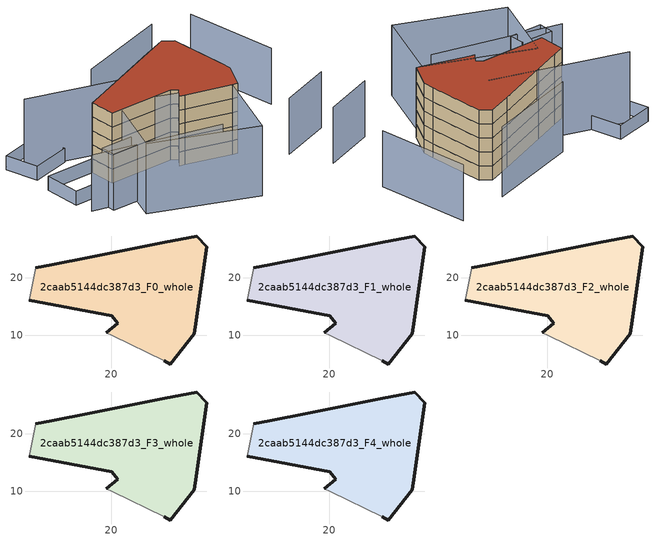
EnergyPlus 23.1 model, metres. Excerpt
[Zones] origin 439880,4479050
2caab5144dc387d3_F0_whole
 floor ground (EU_floor_Construction): 34.91,27.26 36.63,25.36 34.82,12.63 34.48,10.21 30.26,4.99 29.21,5.55 20.27,9.92 19.18,10.45 21.18,12.1 20.09,13.36 5.77,16.04 6.87,21.74 9.63,22.28 16.24,23.58 29.29,26.15 z0
 wall outside (EU_wall_Construction): 29.21,5.55 30.26,4.99 34.48,10.21 34.82,12.63 36.63,25.36 34.91,27.26 29.29,26.15 16.24,23.58 9.63,22.28 6.87,21.74 / 5.77,16.04 20.09,13.36 21.18,12.1 19.18,10.45 z0:3
 wall adiabatic (EU_wall_Construction): 6.87,21.74 5.77,16.04 / 19.18,10.45 20.27,9.92 29.21,5.55 z0:3
2caab5144dc387d3_F1_whole
 floor to 2caab5144dc387d3_F0_whole (EU_floor_Construction): 34.91,27.26 36.63,25.36 34.82,12.63 34.48,10.21 30.26,4.99 29.21,5.55 20.27,9.92 19.18,10.45 21.18,12.1 20.09,13.36 5.77,16.04 6.87,21.74 9.63,22.28 16.24,23.58 29.29,26.15 z3
 wall outside (EU_wall_Construction): 29.21,5.55 30.26,4.99 34.48,10.21 34.82,12.63 36.63,25.36 34.91,27.26 29.29,26.15 16.24,23.58 9.63,22.28 6.87,21.74 / 5.77,16.04 20.09,13.36 21.18,12.1 19.18,10.45 z3:6
 wall adiabatic (EU_wall_Construction): 6.87,21.74 5.77,16.04 / 19.18,10.45 20.27,9.92 29.21,5.55 z3:6
2caab5144dc387d3_F2_whole
 floor to 2caab5144dc387d3_F1_whole (EU_floor_Construction): 34.91,27.26 36.63,25.36 34.82,12.63 34.48,10.21 30.26,4.99 29.21,5.55 20.27,9.92 19.18,10.45 21.18,12.1 20.09,13.36 5.77,16.04 6.87,21.74 9.63,22.28 16.24,23.58 29.29,26.15 z6
 wall outside (EU_wall_Construction): 29.21,5.55 30.26,4.99 34.48,10.21 34.82,12.63 36.63,25.36 34.91,27.26 29.29,26.15 16.24,23.58 9.63,22.28 6.87,21.74 / 5.77,16.04 20.09,13.36 21.18,12.1 19.18,10.45 z6:9
 wall adiabatic (EU_wall_Construction): 6.87,21.74 5.77,16.04 / 19.18,10.45 20.27,9.92 29.21,5.55 z6:9
2caab5144dc387d3_F3_whole
 floor to 2caab5144dc387d3_F2_whole (EU_floor_Construction): 34.91,27.26 36.63,25.36 34.82,12.63 34.48,10.21 30.26,4.99 29.21,5.55 20.27,9.92 19.18,10.45 21.18,12.1 20.09,13.36 5.77,16.04 6.87,21.74 9.63,22.28 16.24,23.58 29.29,26.15 z9
 wall outside (EU_wall_Construction): 29.21,5.55 30.26,4.99 34.48,10.21 34.82,12.63 36.63,25.36 34.91,27.26 29.29,26.15 16.24,23.58 9.63,22.28 6.87,21.74 / 5.77,16.04 20.09,13.36 21.18,12.1 19.18,10.45 z9:12
 wall adiabatic (EU_wall_Construction): 6.87,21.74 5.77,16.04 / 19.18,10.45 20.27,9.92 29.21,5.55 z9:12
2caab5144dc387d3_F4_whole
 floor to 2caab5144dc387d3_F3_whole (EU_floor_Construction): 34.91,27.26 36.63,25.36 34.82,12.63 34.48,10.21 30.26,4.99 29.21,5.55 20.27,9.92 19.18,10.45 21.18,12.1 20.09,13.36 5.77,16.04 6.87,21.74 9.63,22.28 16.24,23.58 29.29,26.15 z12
 wall outside (EU_wall_Construction): 29.21,5.55 30.26,4.99 34.48,10.21 34.82,12.63 36.63,25.36 34.91,27.26 29.29,26.15 16.24,23.58 9.63,22.28 6.87,21.74 / 5.77,16.04 20.09,13.36 21.18,12.1 19.18,10.45 z12:15
 wall adiabatic (EU_wall_Construction): 6.87,21.74 5.77,16.04 / 19.18,10.45 20.27,9.92 29.21,5.55 z12:15
 roof outside (EU_roof_Construction): 34.48,10.21 34.82,12.63 36.63,25.36 34.91,27.26 29.29,26.15 16.24,23.58 9.63,22.28 6.87,21.74 5.77,16.04 20.09,13.36 21.18,12.1 19.18,10.45 20.27,9.92 29.21,5.55 30.26,4.99 z15
shading: -5.72,11.98 19.85,0.42 / 36.09,-2.88 48.41,-0.86 / 50.11,12.56 51.72,33.3 / 4.33,7.44 -2.81,8.93 / -2.81,8.93 -2.11,12.25 / -2.11,12.25 5.03,10.76 / 5.03,10.76 4.33,7.44 z0:12; 39.36,33.02 17.57,30.49 / 25.86,19.11 -0.14,32.78 / 19.39,-9.54 -0.1,3.16 / -0.1,3.16 9.72,18.25 / 9.72,18.25 29.21,5.55 / 29.21,5.55 19.39,-9.54 z0:15; 5.4,13.79 -5.57,15.82 / -5.57,15.82 -4.1,23.76 / -4.1,23.76 6.87,21.74 / 6.87,21.74 5.4,13.79 / -2.44,35.35 6.63,35.87 / 6.63,35.87 7.05,28.57 / 7.05,28.57 -2.02,28.05 / -2.02,28.05 -2.44,35.35 z0:3
[Building]
EU S2 Campaign: North Axis=0; Terrain=City; Solar Distribution=FullExterior
[Site:Location]
Madrid: Latitude=40.5; Longitude=-3.5; Time Zone=1; Elevation=609
[SizingPeriod:WeatherFileDays]
AnnualSizingPeriod: Begin Month=1; Begin Day of Month=1; End Month=12; End Day of Month=31; Day of Week for Start Day=Monday; Use Weather File Daylight Saving Period=No; Use Weather File Rain and Snow Indicators=No
[MATERIAL]
EU_InternalMass_Material: Roughness=MediumRough; Thickness=0.1; Conductivity=1; Density=1800; Specific Heat=900; Thermal Absorptance=0.9; Solar Absorptance=0.7; Visible Absorptance=0.7
[MATERIAL:NOMASS] Roughness=MediumRough; Thermal Absorptance=0.9; Solar Absorptance=0.7; Visible Absorptance=0.7
Name | Thermal Resistance
EU_wall_NoMass; EU_roof_NoMass | 2.16768
EU_floor_NoMass | 1.14339
[CONSTRUCTION]
EU_wall_Construction: EU_wall_NoMass
EU_roof_Construction: EU_roof_NoMass
EU_floor_Construction: EU_floor_NoMass
EU_InternalMass_Construction: EU_InternalMass_Material
[ZONE] Type=1; Multiplier=1; Ceiling Height=autocalculate; Volume=1185.09; Floor Area=autocalculate; Part of Total Floor Area=Yes
2caab5144dc387d3_F0_whole; 2caab5144dc387d3_F1_whole; 2caab5144dc387d3_F2_whole; 2caab5144dc387d3_F3_whole; 2caab5144dc387d3_F4_whole
[INTERNALMASS] Construction=EU_InternalMass_Construction; Surface Area=395.032
Name | Zone or ZoneList
2caab5144dc387d3_F0_whole_EU_InternalMass | 2caab5144dc387d3_F0_whole
2caab5144dc387d3_F1_whole_EU_InternalMass | 2caab5144dc387d3_F1_whole
2caab5144dc387d3_F2_whole_EU_InternalMass | 2caab5144dc387d3_F2_whole
2caab5144dc387d3_F3_whole_EU_InternalMass | 2caab5144dc387d3_F3_whole
2caab5144dc387d3_F4_whole_EU_InternalMass | 2caab5144dc387d3_F4_whole
[OTHEREQUIPMENT] Fuel Type=Electricity; Design Level Calculation Method=Watts/Area; Power per Zone Floor Area=1; Fraction Latent=0; Fraction Radiant=0; Fraction Lost=0; Carbon Dioxide Generation Rate=0; EndUse Subcategory=EU_Step8_InternalGains
Name | Zone or ZoneList or Space or SpaceList | Schedule
EU_Step8_InternalGain_2caab5144dc387d3_F0_whole_f000 | 2caab5144dc387d3_F0_whole | EU_Step8_GainSchedule_2caab5144dc387d3_F0_whole_f000
EU_Step8_InternalGain_2caab5144dc387d3_F1_whole_f000 | 2caab5144dc387d3_F1_whole | EU_Step8_GainSchedule_2caab5144dc387d3_F1_whole_f000
EU_Step8_InternalGain_2caab5144dc387d3_F2_whole_f000 | 2caab5144dc387d3_F2_whole | EU_Step8_GainSchedule_2caab5144dc387d3_F2_whole_f000
EU_Step8_InternalGain_2caab5144dc387d3_F3_whole_f000 | 2caab5144dc387d3_F3_whole | EU_Step8_GainSchedule_2caab5144dc387d3_F3_whole_f000
EU_Step8_InternalGain_2caab5144dc387d3_F4_whole_f000 | 2caab5144dc387d3_F4_whole | EU_Step8_GainSchedule_2caab5144dc387d3_F4_whole_f000
[ZONEVENTILATION:DESIGNFLOWRATE] Schedule=EU_AlwaysOn; Design Flow Rate Calculation Method=AirChanges/Hour; Air Changes per Hour=0.480546; Ventilation Type=Natural; Fan Pressure Rise=0; Fan Total Efficiency=1; Constant Term Coefficient=1; Temperature Term Coefficient=0; Velocity Term Coefficient=0; Velocity Squared Term Coefficient=0; Minimum Indoor Temperature=-100; Maximum Indoor Temperature=100; Delta Temperature=-100; Minimum Outdoor Temperature=-100; Maximum Outdoor Temperature=100; Maximum Wind Speed=40
Name | Zone or ZoneList or Space or SpaceList
EU_ConstantAir_2caab5144dc387d3_F0_whole | 2caab5144dc387d3_F0_whole
EU_ConstantAir_2caab5144dc387d3_F1_whole | 2caab5144dc387d3_F1_whole
EU_ConstantAir_2caab5144dc387d3_F2_whole | 2caab5144dc387d3_F2_whole
EU_ConstantAir_2caab5144dc387d3_F3_whole | 2caab5144dc387d3_F3_whole
EU_ConstantAir_2caab5144dc387d3_F4_whole | 2caab5144dc387d3_F4_whole
[HVACTEMPLATE:THERMOSTAT] Constant Heating Setpoint=20; Constant Cooling Setpoint=50
EU_HeatOnly_2caab5144dc387d3_F0_whole; EU_HeatOnly_2caab5144dc387d3_F1_whole; EU_HeatOnly_2caab5144dc387d3_F2_whole; EU_HeatOnly_2caab5144dc387d3_F3_whole; EU_HeatOnly_2caab5144dc387d3_F4_whole
[HVACTEMPLATE:ZONE:IDEALLOADSAIRSYSTEM] System Availability Schedule=EU_AlwaysOn; Maximum Heating Supply Air Temperature=50; Minimum Cooling Supply Air Temperature=13; Maximum Heating Supply Air Humidity Ratio=0.0156; Minimum Cooling Supply Air Humidity Ratio=0.0077; Heating Limit=NoLimit; Cooling Limit=NoLimit; Heating Availability Schedule=EU_AlwaysOn; Cooling Availability Schedule=EU_CoolingOff; Dehumidification Control Type=ConstantSensibleHeatRatio; Cooling Sensible Heat Ratio=0.7; Dehumidification Setpoint=60; Humidification Control Type=None; Humidification Setpoint=30; Outdoor Air Method=None; Outdoor Air Flow Rate per Person=0.00944; Outdoor Air Flow Rate per Zone Floor Area=0; Outdoor Air Flow Rate per Zone=0; Demand Controlled Ventilation Type=None; Outdoor Air Economizer Type=NoEconomizer; Heat Recovery Type=None; Sensible Heat Recovery Effectiveness=0.7; Latent Heat Recovery Effectiveness=0.65
Name | Template Thermostat
2caab5144dc387d3_F0_whole | EU_HeatOnly_2caab5144dc387d3_F0_whole
2caab5144dc387d3_F1_whole | EU_HeatOnly_2caab5144dc387d3_F1_whole
2caab5144dc387d3_F2_whole | EU_HeatOnly_2caab5144dc387d3_F2_whole
2caab5144dc387d3_F3_whole | EU_HeatOnly_2caab5144dc387d3_F3_whole
2caab5144dc387d3_F4_whole | EU_HeatOnly_2caab5144dc387d3_F4_whole
[SIZING:ZONE] Zone Cooling Design Supply Air Temperature Input Method=SupplyAirTemperature; Zone Cooling Design Supply Air Temperature=13; Zone Heating Design Supply Air Temperature Input Method=SupplyAirTemperature; Zone Heating Design Supply Air Temperature=50; Zone Cooling Design Supply Air Humidity Ratio=0.008; Zone Heating Design Supply Air Humidity Ratio=0.008; Cooling Design Air Flow Method=DesignDay; Cooling Design Air Flow Rate=0; Cooling Minimum Air Flow per Zone Floor Area=0.000762; Cooling Minimum Air Flow=0; Cooling Minimum Air Flow Fraction=0.2; Heating Design Air Flow Method=DesignDay; Heating Design Air Flow Rate=0; Heating Maximum Air Flow per Zone Floor Area=0.002032; Heating Maximum Air Flow=0.141576; Heating Maximum Air Flow Fraction=0.3; Account for Dedicated Outdoor Air System=No; Dedicated Outdoor Air System Control Strategy=NeutralSupplyAir; Dedicated Outdoor Air Low Setpoint Temperature for Design=autosize; Dedicated Outdoor Air High Setpoint Temperature for Design=autosize; Zone Load Sizing Method=Sensible Load Only No Latent Load; Zone Latent Cooling Design Supply Air Humidity Ratio Input Method=HumidityRatioDifference; Zone Cooling Design Supply Air Humidity Ratio Difference=0.005; Zone Latent Heating Design Supply Air Humidity Ratio Input Method=HumidityRatioDifference; Zone Humidification Design Supply Air Humidity Ratio Difference=0.005
2caab5144dc387d3_F0_whole; 2caab5144dc387d3_F1_whole; 2caab5144dc387d3_F2_whole; 2caab5144dc387d3_F3_whole; 2caab5144dc387d3_F4_whole
[SCHEDULE:CONSTANT]
Name | Hourly Value
EU_AlwaysOn | 1
EU_CoolingOff | 0
[SCHEDULE:FILE] Column Number=1; Rows to Skip at Top=0; Number of Hours of Data=8760; Column Separator=Comma; Interpolate to Timestep=No; Minutes per Item=60; Adjust Schedule for Daylight Savings=Yes
Name | File
EU_Step8_GainSchedule_2caab5144dc387d3_F0_whole_f000 | ../../schedules/2caab5144dc387d3/2caab5144dc387d3_F0_whole_f000_gain.csv
EU_Step8_GainSchedule_2caab5144dc387d3_F1_whole_f000 | ../../schedules/2caab5144dc387d3/2caab5144dc387d3_F1_whole_f000_gain.csv
EU_Step8_GainSchedule_2caab5144dc387d3_F2_whole_f000 | ../../schedules/2caab5144dc387d3/2caab5144dc387d3_F2_whole_f000_gain.csv
EU_Step8_GainSchedule_2caab5144dc387d3_F3_whole_f000 | ../../schedules/2caab5144dc387d3/2caab5144dc387d3_F3_whole_f000_gain.csv
EU_Step8_GainSchedule_2caab5144dc387d3_F4_whole_f000 | ../../schedules/2caab5144dc387d3/2caab5144dc387d3_F4_whole_f000_gain.csv
